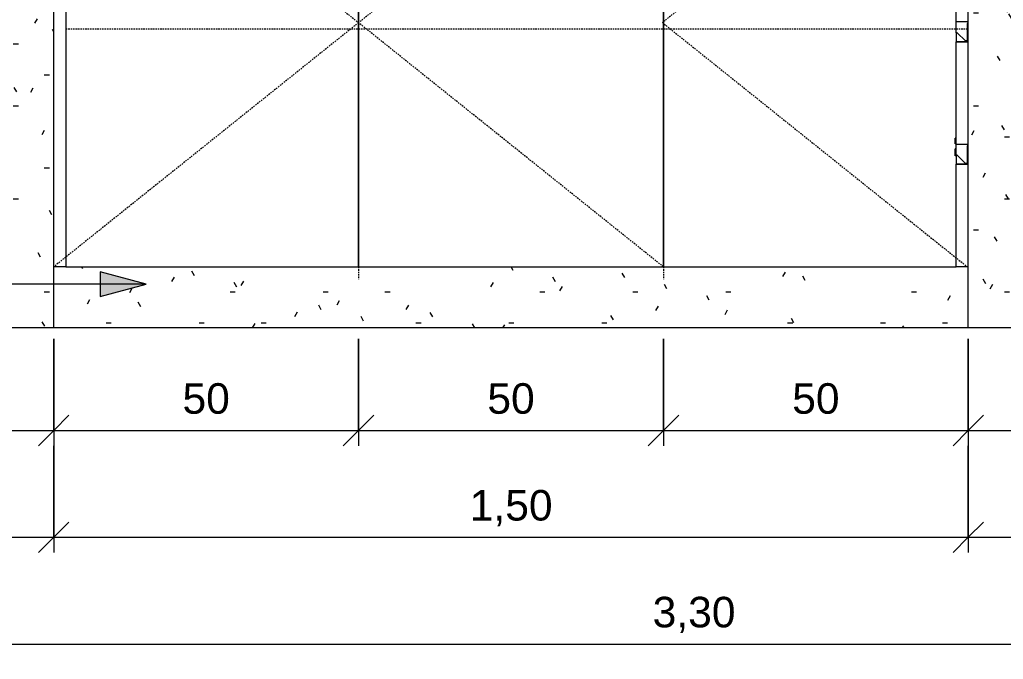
# Model space of a CAD drawing. Header units: millimetres. Extents: x -7702 to 17735, y -16958 to 1800.
# Drawn here: x -1278 to 336, y -343 to 705 of the extents above; entities that cross this region are included whole.
import ezdxf

# ---------------------------------------------------------------- set-up
doc = ezdxf.new("R2010")
doc.units = ezdxf.units.MM
doc.linetypes.add('Overhead', pattern=[3.96875, 2.38125, -1.5875])
for name, color, linetype, lineweight in [('A-ANNO-DIMS', 211, 'Continuous', 9), ('A-ANNO-DIMS-25', 211, 'Continuous', 9), ('A-FLOR-OVHD', 1, 'Overhead', 9), ('G-ANNO-TEXT', 231, 'Continuous', 9), ('I-FURN', 30, 'Continuous', 9)]:
    doc.layers.add(name, color=color, linetype=linetype, lineweight=lineweight)
doc.styles.add('@Arial Unicode MS', font='ARIALUNI.TTF', dxfattribs={"height": 50})
doc.dimstyles.new('CRT_-__Metros_-_Linha_de_chamada_3_5_mm', dxfattribs={"dimscale": 304.8, "dimtxt": 50.292243, "dimasz": 0.164042, "dimexe": 0.082021, "dimexo": 0.0625, "dimgap": 0.04101, "dimtad": 1, "dimdec": 0, "dimlfac": 0.1, "dimdsep": 46, "dimtxsty": '@Arial Unicode MS', "dimblk1": 'OBLIQUE', "dimblk2": 'OBLIQUE', "dimsah": 1, "dimcen": 0.09, "dimdle": 0.082021, "dimazin": 0, "dimtfac": 1, "dimtdec": 4, "dimtix": 1, "dimtmove": 0, "dimatfit": 3, "dimfxl": 0.492126, "dimfxlon": 1, "dimtvp": 1, "dimtolj": 1, "dimtzin": 0, "dimarcsym": 2})
doc.dimstyles.new('CRT_-__Metros_-_Linha_de_chamada_3_5_mm_1', dxfattribs={"dimscale": 304.8, "dimtxt": 50.292243, "dimasz": 0.164042, "dimexe": 0.082021, "dimexo": 0.0625, "dimgap": 0.04101, "dimtad": 1, "dimlfac": 0.001, "dimrnd": 0.01, "dimzin": 0, "dimdsep": 46, "dimtxsty": '@Arial Unicode MS', "dimblk1": 'OBLIQUE', "dimblk2": 'OBLIQUE', "dimsah": 1, "dimcen": 0.09, "dimdle": 0.082021, "dimazin": 0, "dimtfac": 1, "dimtdec": 4, "dimtix": 1, "dimtmove": 0, "dimatfit": 3, "dimfxl": 0.492126, "dimfxlon": 1, "dimtvp": 1, "dimtolj": 1, "dimtzin": 0, "dimarcsym": 2})
pattern_1 = [(0, (-2151.745, -1011.35), (203.2, 50.8), [8.382, -144.018, 8.382, -144.018, -812.8]), (0, (-2151.745, -1011.35), (203.2, 50.8), [-304.8, 8.382, -296.418, 8.382, -144.018, -355.6]), (0, (-2151.745, -1011.35), (203.2, 50.8), [-762, 8.382, -93.218, 8.382, -245.618]), (120, (-2075.545, -985.95), (-145.5941, 150.57636), [8.382, -144.018, 8.382, -144.018, -812.8]), (120, (-2075.545, -985.95), (-145.5941, 150.57636), [-304.8, 8.382, -296.418, 8.382, -144.018, -355.6]), (120, (-2075.545, -985.95), (-145.5941, 150.57636), [-762, 8.382, -93.218, 8.382, -245.618]), (240, (-2050.145, -884.35), (-57.6059, -201.37636), [8.382, -144.018, 8.382, -144.018, -812.8]), (240, (-2050.145, -884.35), (-57.6059, -201.37636), [-304.8, 8.382, -296.418, 8.382, -144.018, -355.6]), (240, (-2050.145, -884.35), (-57.6059, -201.37636), [-762, 8.382, -93.218, 8.382, -245.618])]

# ---------------------------------------------------------------- blocks, each defined once
blk = doc.blocks.new('DIMBLOCK18-VISTA FRONTAL BANCADA COZINHA')
at = {"layer": 'A-ANNO-DIMS-25'}
for p, q in [((-1821.7, 181.9), (-1821.7, 6.9)), ((-1821.7, 31.9), (-1821.7, 181.9)), ((-1221.7, 181.9), (-1221.7, 6.9)), ((-1221.7, 31.9), (-1221.7, 181.9)), ((-1846.7, 31.9), (-1221.7, 31.9))]:
    blk.add_line(p, q, dxfattribs=at)
at = {"layer": 'A-ANNO-DIMS-25', "lineweight": 18}
for p, q in [((-1821.7, 31.9), (-1796.7, 56.9)), ((-1221.7, 31.9), (-1196.7, 56.9)), ((-1821.7, 31.9), (-1846.7, 6.9)), ((-1221.7, 31.9), (-1246.7, 6.9))]:
    blk.add_line(p, q, dxfattribs=at)
at = {"layer": 'A-ANNO-DIMS-25', "color": 0, "insert": (-1560.5, 109.3), "char_height": 50, "width": 92.937, "attachment_point": 1, "line_spacing_factor": 1.117605, "style": '@Arial Unicode MS'}
blk.add_mtext('60', dxfattribs=at)
blk = doc.blocks.new('_Oblique')
at = {"color": 0, "linetype": 'ByBlock', "lineweight": -2}
blk.add_line((-0.5, -0.5), (0.5, 0.5), dxfattribs=at)
blk = doc.blocks.new('DIMBLOCK19-VISTA FRONTAL BANCADA COZINHA')
at = {"layer": 'A-ANNO-DIMS-25'}
for p, q in [((-1221.7, 181.9), (-1221.7, 6.9)), ((-1221.7, 31.9), (-1221.7, 181.9)), ((-721.7, 181.9), (-721.7, 6.9)), ((-721.7, 31.9), (-721.7, 181.9)), ((-1221.7, 31.9), (-721.7, 31.9))]:
    blk.add_line(p, q, dxfattribs=at)
at = {"layer": 'A-ANNO-DIMS-25', "lineweight": 18}
for p, q in [((-1221.7, 31.9), (-1196.7, 56.9)), ((-721.7, 31.9), (-696.7, 56.9)), ((-1221.7, 31.9), (-1246.7, 6.9)), ((-721.7, 31.9), (-746.7, 6.9))]:
    blk.add_line(p, q, dxfattribs=at)
at = {"layer": 'A-ANNO-DIMS-25', "color": 0, "insert": (-1010.5, 109.3), "char_height": 50, "width": 92.937, "attachment_point": 1, "line_spacing_factor": 1.117605, "style": '@Arial Unicode MS'}
blk.add_mtext('50', dxfattribs=at)
blk = doc.blocks.new('DIMBLOCK20-VISTA FRONTAL BANCADA COZINHA')
at = {"layer": 'A-ANNO-DIMS-25'}
for p, q in [((-721.7, 181.9), (-721.7, 6.9)), ((-721.7, 31.9), (-721.7, 181.9)), ((-221.7, 181.9), (-221.7, 6.9)), ((-221.7, 31.9), (-221.7, 181.9)), ((-721.7, 31.9), (-221.7, 31.9))]:
    blk.add_line(p, q, dxfattribs=at)
at = {"layer": 'A-ANNO-DIMS-25', "lineweight": 18}
for p, q in [((-721.7, 31.9), (-696.7, 56.9)), ((-221.7, 31.9), (-196.7, 56.9)), ((-721.7, 31.9), (-746.7, 6.9)), ((-221.7, 31.9), (-246.7, 6.9))]:
    blk.add_line(p, q, dxfattribs=at)
at = {"layer": 'A-ANNO-DIMS-25', "color": 0, "insert": (-510.5, 109.3), "char_height": 50, "width": 92.937, "attachment_point": 1, "line_spacing_factor": 1.117605, "style": '@Arial Unicode MS'}
blk.add_mtext('50', dxfattribs=at)
blk = doc.blocks.new('DIMBLOCK21-VISTA FRONTAL BANCADA COZINHA')
at = {"layer": 'A-ANNO-DIMS-25'}
for p, q in [((-221.7, 181.9), (-221.7, 6.9)), ((-221.7, 31.9), (-221.7, 181.9)), ((278.3, 181.9), (278.3, 6.9)), ((278.3, 31.9), (278.3, 181.9)), ((-221.7, 31.9), (278.3, 31.9))]:
    blk.add_line(p, q, dxfattribs=at)
at = {"layer": 'A-ANNO-DIMS-25', "lineweight": 18}
for p, q in [((-221.7, 31.9), (-196.7, 56.9)), ((278.3, 31.9), (303.3, 56.9)), ((-221.7, 31.9), (-246.7, 6.9)), ((278.3, 31.9), (253.3, 6.9))]:
    blk.add_line(p, q, dxfattribs=at)
at = {"layer": 'A-ANNO-DIMS-25', "color": 0, "insert": (-10.5, 109.3), "char_height": 50, "width": 92.937, "attachment_point": 1, "line_spacing_factor": 1.117605, "style": '@Arial Unicode MS'}
blk.add_mtext('50', dxfattribs=at)
blk = doc.blocks.new('DIMBLOCK22-VISTA FRONTAL BANCADA COZINHA')
at = {"layer": 'A-ANNO-DIMS-25'}
for p, q in [((278.3, 181.9), (278.3, 6.9)), ((278.3, 31.9), (278.3, 181.9)), ((978.3, 181.9), (978.3, 6.9)), ((978.3, 31.9), (978.3, 181.9)), ((278.3, 31.9), (978.3, 31.9))]:
    blk.add_line(p, q, dxfattribs=at)
at = {"layer": 'A-ANNO-DIMS-25', "lineweight": 18}
for p, q in [((278.3, 31.9), (303.3, 56.9)), ((978.3, 31.9), (1003.3, 56.9)), ((278.3, 31.9), (253.3, 6.9)), ((978.3, 31.9), (953.3, 6.9))]:
    blk.add_line(p, q, dxfattribs=at)
at = {"layer": 'A-ANNO-DIMS-25', "color": 0, "insert": (589.5, 109.3), "char_height": 50, "width": 92.937, "attachment_point": 1, "line_spacing_factor": 1.117605, "style": '@Arial Unicode MS'}
blk.add_mtext('70', dxfattribs=at)
blk = doc.blocks.new('DIMBLOCK24-VISTA FRONTAL BANCADA COZINHA')
at = {"layer": 'A-ANNO-DIMS-25'}
for p, q in [((-1821.7, 6.9), (-1821.7, -168.1)), ((-1821.7, -143.1), (-1821.7, 6.9)), ((-1221.7, 6.9), (-1221.7, -168.1)), ((-1221.7, -143.1), (-1221.7, 6.9)), ((-1846.7, -143.1), (-1221.7, -143.1))]:
    blk.add_line(p, q, dxfattribs=at)
at = {"layer": 'A-ANNO-DIMS-25', "lineweight": 18}
for p, q in [((-1821.7, -143.1), (-1796.7, -118.1)), ((-1221.7, -143.1), (-1196.7, -118.1)), ((-1821.7, -143.1), (-1846.7, -168.1)), ((-1221.7, -143.1), (-1246.7, -168.1))]:
    blk.add_line(p, q, dxfattribs=at)
at = {"layer": 'A-ANNO-DIMS-25', "color": 0, "insert": (-1560.5, -65.7), "char_height": 50, "width": 92.937, "attachment_point": 1, "line_spacing_factor": 1.117605, "style": '@Arial Unicode MS'}
blk.add_mtext('60', dxfattribs=at)
blk = doc.blocks.new('DIMBLOCK25-VISTA FRONTAL BANCADA COZINHA')
at = {"layer": 'A-ANNO-DIMS-25'}
for p, q in [((-1221.7, 6.9), (-1221.7, -168.1)), ((-1221.7, -143.1), (-1221.7, 6.9)), ((278.3, 6.9), (278.3, -168.1)), ((278.3, -143.1), (278.3, 6.9)), ((-1221.7, -143.1), (278.3, -143.1))]:
    blk.add_line(p, q, dxfattribs=at)
at = {"layer": 'A-ANNO-DIMS-25', "lineweight": 18}
for p, q in [((-1221.7, -143.1), (-1196.7, -118.1)), ((278.3, -143.1), (303.3, -118.1)), ((-1221.7, -143.1), (-1246.7, -168.1)), ((278.3, -143.1), (253.3, -168.1))]:
    blk.add_line(p, q, dxfattribs=at)
at = {"layer": 'A-ANNO-DIMS-25', "color": 0, "insert": (-539.4, -65.7), "char_height": 50, "width": 162.337, "attachment_point": 1, "line_spacing_factor": 1.117605, "style": '@Arial Unicode MS'}
blk.add_mtext('1,50', dxfattribs=at)
blk = doc.blocks.new('DIMBLOCK26-VISTA FRONTAL BANCADA COZINHA')
at = {"layer": 'A-ANNO-DIMS-25'}
for p, q in [((278.3, 6.9), (278.3, -168.1)), ((278.3, -143.1), (278.3, 6.9)), ((978.3, 6.9), (978.3, -168.1)), ((978.3, -143.1), (978.3, 6.9)), ((278.3, -143.1), (978.3, -143.1))]:
    blk.add_line(p, q, dxfattribs=at)
at = {"layer": 'A-ANNO-DIMS-25', "lineweight": 18}
for p, q in [((278.3, -143.1), (303.3, -118.1)), ((978.3, -143.1), (1003.3, -118.1)), ((278.3, -143.1), (253.3, -168.1)), ((978.3, -143.1), (953.3, -168.1))]:
    blk.add_line(p, q, dxfattribs=at)
at = {"layer": 'A-ANNO-DIMS-25', "color": 0, "insert": (589.5, -65.7), "char_height": 50, "width": 92.937, "attachment_point": 1, "line_spacing_factor": 1.117605, "style": '@Arial Unicode MS'}
blk.add_mtext('70', dxfattribs=at)
blk = doc.blocks.new('DIMBLOCK28-VISTA FRONTAL BANCADA COZINHA')
at = {"layer": 'A-ANNO-DIMS-25'}
for p, q in [((-1821.7, -168.1), (-1821.7, -343.1)), ((-1821.7, -318.1), (-1821.7, -168.1)), ((1478.3, -168.1), (1478.3, -343.1)), ((1478.3, -318.1), (1478.3, -168.1)), ((-1846.7, -318.1), (1503.3, -318.1))]:
    blk.add_line(p, q, dxfattribs=at)
at = {"layer": 'A-ANNO-DIMS-25', "lineweight": 18}
for p, q in [((-1821.7, -318.1), (-1796.7, -293.1)), ((1478.3, -318.1), (1503.3, -293.1)), ((-1821.7, -318.1), (-1846.7, -343.1)), ((1478.3, -318.1), (1453.3, -343.1))]:
    blk.add_line(p, q, dxfattribs=at)
at = {"layer": 'A-ANNO-DIMS-25', "color": 0, "insert": (-239.4, -240.7), "char_height": 50, "width": 162.337, "attachment_point": 1, "line_spacing_factor": 1.117605, "style": '@Arial Unicode MS'}
blk.add_mtext('3,30', dxfattribs=at)

msp = doc.modelspace()

# ---------------------------------------------------------------- hatches: boundary and pattern name
at = {"layer": 'G-ANNO-TEXT'}
msp.add_hatch(color=7, dxfattribs=at).paths.add_polyline_path([(-1070.248, 271.456), (-1145.248, 291.552), (-1145.248, 251.36)])
at = {"layer": 'I-FURN'}
h = msp.add_hatch(dxfattribs=at)
h.set_pattern_fill('FP_2', color=256, style=0, pattern_type=2)
h.set_pattern_definition(pattern_1)
h.paths.add_polyline_path([(-1221.745, 200), (-1221.745, 1100), (-1821.745, 1100), (-1821.745, 200)])
h = msp.add_hatch(dxfattribs=at)
h.set_pattern_fill('FP_2', color=256, style=0, pattern_type=2)
h.set_pattern_definition(pattern_1)
h.paths.add_polyline_path([(278.255, 200), (978.255, 200), (978.255, 1100), (278.255, 1100), (278.255, 377.524)])
h = msp.add_hatch(dxfattribs=at)
h.set_pattern_fill('FP_2', color=256, style=0, pattern_type=2)
h.set_pattern_definition(pattern_1)
h.paths.add_polyline_path([(-721.745, 200), (278.255, 200), (278.255, 300), (-1221.745, 300), (-1221.745, 200), (-929.036, 200)])

# ---------------------------------------------------------------- linework, layer by layer
at = {"layer": 'A-FLOR-OVHD'}
for p, q in [((-1221.745, 1100), (-721.745, 700)), ((-221.745, 1100), (-721.745, 700)), ((276.255, 1100), (-223.501, 700.195)), ((-721.745, 700), (-1221.745, 300)), ((-221.745, 300), (-721.745, 700)), ((-223.501, 700.195), (276.255, 300.39)), ((-1201.745, 690), (278.255, 690)), ((-721.745, 300), (-721.745, 280)), ((-221.745, 300), (-221.745, 280))]:
    msp.add_line(p, q, dxfattribs=at)
at = {"layer": 'G-ANNO-TEXT', "color": 7}
for p, q in [((-1070.248, 271.456), (-1145.248, 291.552)), ((-1145.248, 291.552), (-1145.248, 251.36)), ((-1070.248, 271.456), (-2103.802, 271.456)), ((-1145.248, 251.36), (-1070.248, 271.456))]:
    msp.add_line(p, q, dxfattribs=at)
at = {"layer": 'I-FURN'}
for p, q in [((-1221.745, 200), (-1221.745, 1100)), ((278.255, 200), (278.255, 1100)), ((-1201.745, 1070), (-1201.745, 300)), ((-721.745, 300), (-721.745, 1070)), ((-721.745, 1070), (-721.745, 300)), ((-221.745, 300), (-221.745, 1070)), ((-221.745, 1070), (-221.745, 300)), ((258.255, 701.333), (258.255, 869.333)), ((278.255, 701.333), (258.255, 701.333)), ((258.255, 683.667), (258.255, 701.333)), ((278.255, 698.667), (276.255, 698.667)), ((276.255, 698.667), (276.255, 670.167)), ((260.255, 683.667), (258.255, 683.667)), ((258.255, 683.667), (258.255, 668.667)), ((273.755, 670.167), (260.255, 683.667)), ((258.255, 668.667), (278.255, 668.667)), ((258.255, 500.667), (258.255, 668.667)), ((278.255, 668.667), (258.255, 668.667)), ((276.255, 670.167), (273.755, 670.167)), ((258.255, 510.999), (256.655, 510.999)), ((256.655, 510.717), (256.655, 510.854)), ((258.255, 510.854), (256.655, 510.854)), ((258.255, 510.854), (256.655, 510.854)), ((256.655, 509.823), (256.655, 510.717)), ((258.255, 510.717), (256.655, 510.717)), ((256.655, 508.046), (256.655, 509.823)), ((258.255, 509.823), (256.655, 509.823)), ((256.655, 506.632), (256.655, 508.046)), ((258.255, 508.046), (256.655, 508.046)), ((256.655, 505.733), (256.655, 506.632)), ((258.255, 506.632), (256.655, 506.632)), ((256.655, 505.299), (256.655, 505.733)), ((258.255, 505.733), (256.655, 505.733)), ((256.655, 505.169), (256.655, 505.299)), ((258.255, 505.299), (256.655, 505.299)), ((256.655, 501.671), (256.655, 505.169)), ((258.255, 505.169), (256.655, 505.169)), ((258.255, 505.169), (256.655, 505.169)), ((258.255, 501.671), (256.655, 501.671)), ((258.255, 501.525), (256.655, 501.525)), ((278.255, 500.667), (258.255, 500.667)), ((258.255, 483), (258.255, 500.667)), ((256.655, 484.296), (256.655, 493.478)), ((258.255, 493.478), (256.655, 493.478)), ((256.655, 484.296), (258.255, 484.296)), ((256.655, 483.291), (256.655, 484.15)), ((258.255, 484.15), (256.655, 484.15)), ((278.255, 498), (276.255, 498)), ((276.255, 498), (276.255, 469.5)), ((256.655, 482.378), (256.655, 483.291)), ((258.255, 483.291), (256.655, 483.291)), ((256.655, 481.86), (256.655, 482.378)), ((258.255, 482.378), (256.655, 482.378)), ((256.655, 481.672), (256.655, 481.86)), ((258.255, 481.86), (256.655, 481.86)), ((258.255, 481.672), (256.655, 481.672)), ((260.255, 483), (258.255, 483)), ((258.255, 483), (258.255, 468)), ((258.255, 468), (278.255, 468)), ((258.255, 300), (258.255, 468)), ((278.255, 468), (258.255, 468)), ((273.755, 469.5), (260.255, 483)), ((276.255, 469.5), (273.755, 469.5)), ((-1201.745, 300), (-1221.745, 300)), ((-1201.745, 300), (-721.745, 300)), ((-721.745, 300), (-221.745, 300)), ((-221.745, 300), (258.255, 300)), ((278.255, 300), (258.255, 300)), ((-1221.745, 200), (-1821.745, 200)), ((278.255, 200), (-1221.745, 200)), ((978.255, 200), (278.255, 200))]:
    msp.add_line(p, q, dxfattribs=at)

# ---------------------------------------------------------------- dimensions: what is measured, and where the dimension line sits
at = {"layer": 'A-ANNO-DIMS'}
for base, p1, p2, dimstyle, override, picture, middle in [((-1221.745, 31.923), (-1821.745, 181.923), (-1221.745, 181.923), 'CRT_-__Metros_-_Linha_de_chamada_3_5_mm', {"dimpost": '<>', "dimfxl": 600}, 'DIMBLOCK18-VISTA FRONTAL BANCADA COZINHA', (-1521.745, 69.969)), ((-721.745, 31.923), (-1221.745, 181.923), (-721.745, 181.923), 'CRT_-__Metros_-_Linha_de_chamada_3_5_mm', {"dimpost": '<>', "dimfxl": 500}, 'DIMBLOCK19-VISTA FRONTAL BANCADA COZINHA', (-971.745, 69.969)), ((-221.745, 31.923), (-721.745, 181.923), (-221.745, 181.923), 'CRT_-__Metros_-_Linha_de_chamada_3_5_mm', {"dimpost": '<>', "dimfxl": 500}, 'DIMBLOCK20-VISTA FRONTAL BANCADA COZINHA', (-471.745, 69.969)), ((278.255, 31.923), (-221.745, 181.923), (278.255, 181.923), 'CRT_-__Metros_-_Linha_de_chamada_3_5_mm', {"dimpost": '<>', "dimfxl": 500}, 'DIMBLOCK21-VISTA FRONTAL BANCADA COZINHA', (28.255, 69.969)), ((978.255, 31.923), (278.255, 181.923), (978.255, 181.923), 'CRT_-__Metros_-_Linha_de_chamada_3_5_mm', {"dimpost": '<>', "dimfxl": 700}, 'DIMBLOCK22-VISTA FRONTAL BANCADA COZINHA', (628.255, 69.969)), ((-1221.745, -143.077), (-1821.745, 6.923), (-1221.745, 6.923), 'CRT_-__Metros_-_Linha_de_chamada_3_5_mm', {"dimpost": '<>', "dimfxl": 600}, 'DIMBLOCK24-VISTA FRONTAL BANCADA COZINHA', (-1521.745, -105.031)), ((278.255, -143.077), (-1221.745, 6.923), (278.255, 6.923), 'CRT_-__Metros_-_Linha_de_chamada_3_5_mm_1', {"dimpost": '<>', "dimfxl": 1500}, 'DIMBLOCK25-VISTA FRONTAL BANCADA COZINHA', (-471.745, -105.031)), ((978.255, -143.077), (278.255, 6.923), (978.255, 6.923), 'CRT_-__Metros_-_Linha_de_chamada_3_5_mm', {"dimpost": '<>', "dimfxl": 700}, 'DIMBLOCK26-VISTA FRONTAL BANCADA COZINHA', (628.255, -105.031)), ((1478.255, -318.077), (-1821.745, -168.077), (1478.255, -168.077), 'CRT_-__Metros_-_Linha_de_chamada_3_5_mm_1', {"dimpost": '<>', "dimfxl": 3300}, 'DIMBLOCK28-VISTA FRONTAL BANCADA COZINHA', (-171.745, -280.031))]:
    dim = msp.add_linear_dim(base=base, p1=p1, p2=p2, dimstyle=dimstyle, override=override, dxfattribs=at)
    dim.commit()
    dim.dimension.update_dxf_attribs({"geometry": picture, "text_midpoint": middle})

doc.saveas('drawing.dxf')
